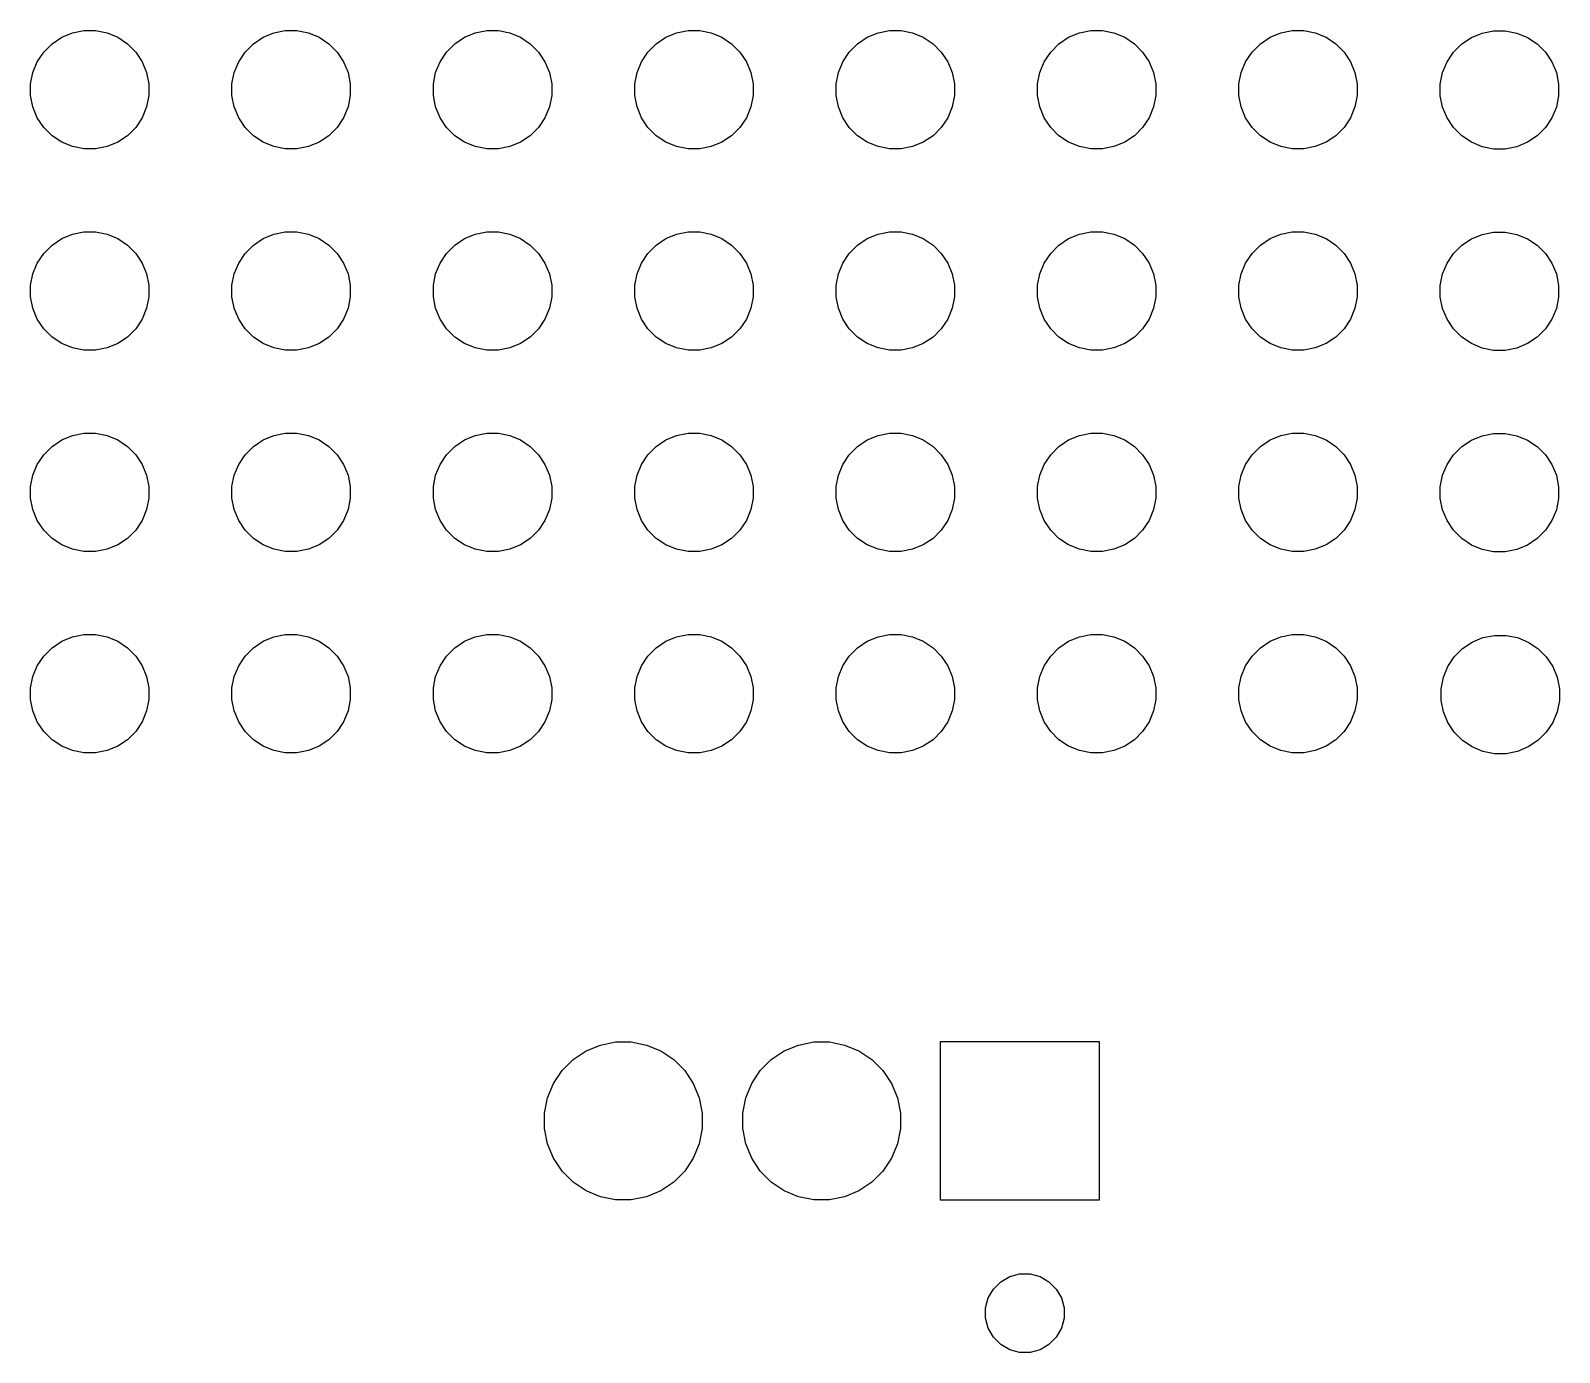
# Model space of a CAD drawing. Header units: millimetres. Extents: x 68 to 175, y -162 to -92.
# Drawn here: x 126.84 to 146.12, y -126.79 to -110.11 of the extents above; entities that cross this region are included whole.
import ezdxf

# ---------------------------------------------------------------- set-up
doc = ezdxf.new("R2010")
doc.units = ezdxf.units.MM
doc.layers.add('Edge.Cuts', color=254, linetype='CONTINUOUS', true_color=0xd0d2cd)

msp = doc.modelspace()

# ---------------------------------------------------------------- linework, layer by layer
at = {"layer": 'Edge.Cuts', "linetype": 'CONTINUOUS'}
for p, q in [((127.002242, -110.380114), (127.106205, -110.276151)), ((127.106205, -110.276151), (127.228452, -110.194468)), ((127.228452, -110.194468), (127.364286, -110.138204)), ((127.364286, -110.138204), (127.508487, -110.10952)), ((127.508487, -110.10952), (127.655513, -110.10952)), ((127.655513, -110.10952), (127.799714, -110.138204)), ((127.799714, -110.138204), (127.935548, -110.194468)), ((127.935548, -110.194468), (128.057795, -110.276151)), ((128.057795, -110.276151), (128.161758, -110.380114)), ((129.542242, -110.380114), (129.646205, -110.276151)), ((129.646205, -110.276151), (129.768452, -110.194468)), ((129.768452, -110.194468), (129.904286, -110.138204)), ((129.904286, -110.138204), (130.048487, -110.10952)), ((130.048487, -110.10952), (130.195513, -110.10952)), ((130.195513, -110.10952), (130.339714, -110.138204)), ((130.339714, -110.138204), (130.475548, -110.194468)), ((130.475548, -110.194468), (130.597795, -110.276151)), ((130.597795, -110.276151), (130.701758, -110.380114)), ((132.082242, -110.380114), (132.186205, -110.276151)), ((132.186205, -110.276151), (132.308452, -110.194468)), ((132.308452, -110.194468), (132.444286, -110.138204)), ((132.444286, -110.138204), (132.588487, -110.10952)), ((132.588487, -110.10952), (132.735513, -110.10952)), ((132.735513, -110.10952), (132.879714, -110.138204)), ((132.879714, -110.138204), (133.015548, -110.194468)), ((133.015548, -110.194468), (133.137795, -110.276151)), ((133.137795, -110.276151), (133.241758, -110.380114)), ((134.622242, -110.380114), (134.726205, -110.276151)), ((134.726205, -110.276151), (134.848452, -110.194468)), ((134.848452, -110.194468), (134.984286, -110.138204)), ((134.984286, -110.138204), (135.128487, -110.10952)), ((135.128487, -110.10952), (135.275513, -110.10952)), ((135.275513, -110.10952), (135.419714, -110.138204)), ((135.419714, -110.138204), (135.555548, -110.194468)), ((135.555548, -110.194468), (135.677795, -110.276151)), ((135.677795, -110.276151), (135.781758, -110.380114)), ((137.162242, -110.380114), (137.266205, -110.276151)), ((137.266205, -110.276151), (137.388452, -110.194468)), ((137.388452, -110.194468), (137.524286, -110.138204)), ((137.524286, -110.138204), (137.668487, -110.10952)), ((137.668487, -110.10952), (137.815513, -110.10952)), ((137.815513, -110.10952), (137.959714, -110.138204)), ((137.959714, -110.138204), (138.095548, -110.194468)), ((138.095548, -110.194468), (138.217795, -110.276151)), ((138.217795, -110.276151), (138.321758, -110.380114)), ((139.702242, -110.380114), (139.806205, -110.276151)), ((139.806205, -110.276151), (139.928452, -110.194468)), ((139.928452, -110.194468), (140.064286, -110.138204)), ((140.064286, -110.138204), (140.208487, -110.10952)), ((140.208487, -110.10952), (140.355513, -110.10952)), ((140.355513, -110.10952), (140.499714, -110.138204)), ((140.499714, -110.138204), (140.635548, -110.194468)), ((140.635548, -110.194468), (140.757795, -110.276151)), ((140.757795, -110.276151), (140.861758, -110.380114)), ((142.242242, -110.380114), (142.346205, -110.276151)), ((142.346205, -110.276151), (142.468452, -110.194468)), ((142.468452, -110.194468), (142.604286, -110.138204)), ((142.604286, -110.138204), (142.748487, -110.10952)), ((142.748487, -110.10952), (142.895513, -110.10952)), ((142.895513, -110.10952), (143.039714, -110.138204)), ((143.039714, -110.138204), (143.175548, -110.194468)), ((143.175548, -110.194468), (143.297795, -110.276151)), ((143.297795, -110.276151), (143.401758, -110.380114)), ((144.782242, -110.382205), (144.886205, -110.278242)), ((144.886205, -110.278242), (145.008452, -110.196559)), ((145.008452, -110.196559), (145.144286, -110.140295)), ((145.144286, -110.140295), (145.288487, -110.111611)), ((145.288487, -110.111611), (145.435513, -110.111611)), ((145.435513, -110.111611), (145.579714, -110.140295)), ((145.579714, -110.140295), (145.715548, -110.196559)), ((145.715548, -110.196559), (145.837795, -110.278242)), ((145.837795, -110.278242), (145.941758, -110.382205)), ((126.920559, -110.502361), (127.002242, -110.380114)), ((128.161758, -110.380114), (128.243441, -110.502361)), ((129.460559, -110.502361), (129.542242, -110.380114)), ((130.701758, -110.380114), (130.783441, -110.502361)), ((132.000559, -110.502361), (132.082242, -110.380114)), ((133.241758, -110.380114), (133.323441, -110.502361)), ((134.540559, -110.502361), (134.622242, -110.380114)), ((135.781758, -110.380114), (135.863441, -110.502361)), ((137.080559, -110.502361), (137.162242, -110.380114)), ((138.321758, -110.380114), (138.403441, -110.502361)), ((139.620559, -110.502361), (139.702242, -110.380114)), ((140.861758, -110.380114), (140.943441, -110.502361)), ((142.160559, -110.502361), (142.242242, -110.380114)), ((143.401758, -110.380114), (143.483441, -110.502361)), ((144.700559, -110.504452), (144.782242, -110.382205)), ((145.941758, -110.382205), (146.023441, -110.504452)), ((126.835611, -110.782396), (126.864295, -110.638195)), ((126.864295, -110.638195), (126.920559, -110.502361)), ((128.243441, -110.502361), (128.299705, -110.638195)), ((128.299705, -110.638195), (128.328389, -110.782396)), ((129.375611, -110.782396), (129.404295, -110.638195)), ((129.404295, -110.638195), (129.460559, -110.502361)), ((130.783441, -110.502361), (130.839705, -110.638195)), ((130.839705, -110.638195), (130.868389, -110.782396)), ((131.915611, -110.782396), (131.944295, -110.638195)), ((131.944295, -110.638195), (132.000559, -110.502361)), ((133.323441, -110.502361), (133.379705, -110.638195)), ((133.379705, -110.638195), (133.408389, -110.782396)), ((134.455611, -110.782396), (134.484295, -110.638195)), ((134.484295, -110.638195), (134.540559, -110.502361)), ((135.863441, -110.502361), (135.919705, -110.638195)), ((135.919705, -110.638195), (135.948389, -110.782396)), ((136.995611, -110.782396), (137.024295, -110.638195)), ((137.024295, -110.638195), (137.080559, -110.502361)), ((138.403441, -110.502361), (138.459705, -110.638195)), ((138.459705, -110.638195), (138.488389, -110.782396)), ((139.535611, -110.782396), (139.564295, -110.638195)), ((139.564295, -110.638195), (139.620559, -110.502361)), ((140.943441, -110.502361), (140.999705, -110.638195)), ((140.999705, -110.638195), (141.028389, -110.782396)), ((142.075611, -110.782396), (142.104295, -110.638195)), ((142.104295, -110.638195), (142.160559, -110.502361)), ((143.483441, -110.502361), (143.539705, -110.638195)), ((143.539705, -110.638195), (143.568389, -110.782396)), ((144.615611, -110.784487), (144.644295, -110.640286)), ((144.644295, -110.640286), (144.700559, -110.504452)), ((146.023441, -110.504452), (146.079705, -110.640286)), ((146.079705, -110.640286), (146.108389, -110.784487)), ((126.835611, -110.929422), (126.835611, -110.782396)), ((128.328389, -110.782396), (128.328389, -110.929422)), ((129.375611, -110.929422), (129.375611, -110.782396)), ((130.868389, -110.782396), (130.868389, -110.929422)), ((131.915611, -110.929422), (131.915611, -110.782396)), ((133.408389, -110.782396), (133.408389, -110.929422)), ((134.455611, -110.929422), (134.455611, -110.782396)), ((135.948389, -110.782396), (135.948389, -110.929422)), ((136.995611, -110.929422), (136.995611, -110.782396)), ((138.488389, -110.782396), (138.488389, -110.929422)), ((139.535611, -110.929422), (139.535611, -110.782396)), ((141.028389, -110.782396), (141.028389, -110.929422)), ((142.075611, -110.929422), (142.075611, -110.782396)), ((143.568389, -110.782396), (143.568389, -110.929422)), ((144.615611, -110.931513), (144.615611, -110.784487)), ((146.108389, -110.784487), (146.108389, -110.931513)), ((126.864295, -111.073623), (126.835611, -110.929422)), ((128.328389, -110.929422), (128.299705, -111.073623)), ((129.404295, -111.073623), (129.375611, -110.929422)), ((130.868389, -110.929422), (130.839705, -111.073623)), ((131.944295, -111.073623), (131.915611, -110.929422)), ((133.408389, -110.929422), (133.379705, -111.073623)), ((134.484295, -111.073623), (134.455611, -110.929422)), ((135.948389, -110.929422), (135.919705, -111.073623)), ((137.024295, -111.073623), (136.995611, -110.929422)), ((138.488389, -110.929422), (138.459705, -111.073623)), ((139.564295, -111.073623), (139.535611, -110.929422)), ((141.028389, -110.929422), (140.999705, -111.073623)), ((142.104295, -111.073623), (142.075611, -110.929422)), ((143.568389, -110.929422), (143.539705, -111.073623)), ((144.644295, -111.075714), (144.615611, -110.931513)), ((146.108389, -110.931513), (146.079705, -111.075714)), ((126.920559, -111.209457), (126.864295, -111.073623)), ((127.002242, -111.331704), (126.920559, -111.209457)), ((128.243441, -111.209457), (128.161758, -111.331704)), ((128.299705, -111.073623), (128.243441, -111.209457)), ((129.460559, -111.209457), (129.404295, -111.073623)), ((129.542242, -111.331704), (129.460559, -111.209457)), ((130.783441, -111.209457), (130.701758, -111.331704)), ((130.839705, -111.073623), (130.783441, -111.209457)), ((132.000559, -111.209457), (131.944295, -111.073623)), ((132.082242, -111.331704), (132.000559, -111.209457)), ((133.323441, -111.209457), (133.241758, -111.331704)), ((133.379705, -111.073623), (133.323441, -111.209457)), ((134.540559, -111.209457), (134.484295, -111.073623)), ((134.622242, -111.331704), (134.540559, -111.209457)), ((135.863441, -111.209457), (135.781758, -111.331704)), ((135.919705, -111.073623), (135.863441, -111.209457)), ((137.080559, -111.209457), (137.024295, -111.073623)), ((137.162242, -111.331704), (137.080559, -111.209457)), ((138.403441, -111.209457), (138.321758, -111.331704)), ((138.459705, -111.073623), (138.403441, -111.209457)), ((139.620559, -111.209457), (139.564295, -111.073623)), ((139.702242, -111.331704), (139.620559, -111.209457)), ((140.943441, -111.209457), (140.861758, -111.331704)), ((140.999705, -111.073623), (140.943441, -111.209457)), ((142.160559, -111.209457), (142.104295, -111.073623)), ((142.242242, -111.331704), (142.160559, -111.209457)), ((143.483441, -111.209457), (143.401758, -111.331704)), ((143.539705, -111.073623), (143.483441, -111.209457)), ((144.700559, -111.211548), (144.644295, -111.075714)), ((144.782242, -111.333795), (144.700559, -111.211548)), ((146.023441, -111.211548), (145.941758, -111.333795)), ((146.079705, -111.075714), (146.023441, -111.211548)), ((127.106205, -111.435667), (127.002242, -111.331704)), ((127.228452, -111.51735), (127.106205, -111.435667)), ((128.057795, -111.435667), (127.935548, -111.51735)), ((128.161758, -111.331704), (128.057795, -111.435667)), ((129.646205, -111.435667), (129.542242, -111.331704)), ((129.768452, -111.51735), (129.646205, -111.435667)), ((130.597795, -111.435667), (130.475548, -111.51735)), ((130.701758, -111.331704), (130.597795, -111.435667)), ((132.186205, -111.435667), (132.082242, -111.331704)), ((132.308452, -111.51735), (132.186205, -111.435667)), ((133.137795, -111.435667), (133.015548, -111.51735)), ((133.241758, -111.331704), (133.137795, -111.435667)), ((134.726205, -111.435667), (134.622242, -111.331704)), ((134.848452, -111.51735), (134.726205, -111.435667)), ((135.677795, -111.435667), (135.555548, -111.51735)), ((135.781758, -111.331704), (135.677795, -111.435667)), ((137.266205, -111.435667), (137.162242, -111.331704)), ((137.388452, -111.51735), (137.266205, -111.435667)), ((138.217795, -111.435667), (138.095548, -111.51735)), ((138.321758, -111.331704), (138.217795, -111.435667)), ((139.806205, -111.435667), (139.702242, -111.331704)), ((139.928452, -111.51735), (139.806205, -111.435667)), ((140.757795, -111.435667), (140.635548, -111.51735)), ((140.861758, -111.331704), (140.757795, -111.435667)), ((142.346205, -111.435667), (142.242242, -111.331704)), ((142.468452, -111.51735), (142.346205, -111.435667)), ((143.297795, -111.435667), (143.175548, -111.51735)), ((143.401758, -111.331704), (143.297795, -111.435667)), ((144.886205, -111.437758), (144.782242, -111.333795)), ((145.008452, -111.519441), (144.886205, -111.437758)), ((145.837795, -111.437758), (145.715548, -111.519441)), ((145.941758, -111.333795), (145.837795, -111.437758)), ((127.364286, -111.573614), (127.228452, -111.51735)), ((127.508487, -111.602298), (127.364286, -111.573614)), ((127.655513, -111.602298), (127.508487, -111.602298)), ((127.799714, -111.573614), (127.655513, -111.602298)), ((127.935548, -111.51735), (127.799714, -111.573614)), ((129.904286, -111.573614), (129.768452, -111.51735)), ((130.048487, -111.602298), (129.904286, -111.573614)), ((130.195513, -111.602298), (130.048487, -111.602298)), ((130.339714, -111.573614), (130.195513, -111.602298)), ((130.475548, -111.51735), (130.339714, -111.573614)), ((132.444286, -111.573614), (132.308452, -111.51735)), ((132.588487, -111.602298), (132.444286, -111.573614)), ((132.735513, -111.602298), (132.588487, -111.602298)), ((132.879714, -111.573614), (132.735513, -111.602298)), ((133.015548, -111.51735), (132.879714, -111.573614)), ((134.984286, -111.573614), (134.848452, -111.51735)), ((135.128487, -111.602298), (134.984286, -111.573614)), ((135.275513, -111.602298), (135.128487, -111.602298)), ((135.419714, -111.573614), (135.275513, -111.602298)), ((135.555548, -111.51735), (135.419714, -111.573614)), ((137.524286, -111.573614), (137.388452, -111.51735)), ((137.668487, -111.602298), (137.524286, -111.573614)), ((137.815513, -111.602298), (137.668487, -111.602298)), ((137.959714, -111.573614), (137.815513, -111.602298)), ((138.095548, -111.51735), (137.959714, -111.573614)), ((140.064286, -111.573614), (139.928452, -111.51735)), ((140.208487, -111.602298), (140.064286, -111.573614)), ((140.355513, -111.602298), (140.208487, -111.602298)), ((140.499714, -111.573614), (140.355513, -111.602298)), ((140.635548, -111.51735), (140.499714, -111.573614)), ((142.604286, -111.573614), (142.468452, -111.51735)), ((142.748487, -111.602298), (142.604286, -111.573614)), ((142.895513, -111.602298), (142.748487, -111.602298)), ((143.039714, -111.573614), (142.895513, -111.602298)), ((143.175548, -111.51735), (143.039714, -111.573614)), ((145.144286, -111.575705), (145.008452, -111.519441)), ((145.288487, -111.604389), (145.144286, -111.575705)), ((145.435513, -111.604389), (145.288487, -111.604389)), ((145.579714, -111.575705), (145.435513, -111.604389)), ((145.715548, -111.519441), (145.579714, -111.575705)), ((127.106205, -112.816151), (127.228452, -112.734468)), ((127.228452, -112.734468), (127.364286, -112.678204)), ((127.364286, -112.678204), (127.508487, -112.64952)), ((127.508487, -112.64952), (127.655513, -112.64952)), ((127.655513, -112.64952), (127.799714, -112.678204)), ((127.799714, -112.678204), (127.935548, -112.734468)), ((127.935548, -112.734468), (128.057795, -112.816151)), ((129.646205, -112.816151), (129.768452, -112.734468)), ((129.768452, -112.734468), (129.904286, -112.678204)), ((129.904286, -112.678204), (130.048487, -112.64952)), ((130.048487, -112.64952), (130.195513, -112.64952)), ((130.195513, -112.64952), (130.339714, -112.678204)), ((130.339714, -112.678204), (130.475548, -112.734468)), ((130.475548, -112.734468), (130.597795, -112.816151)), ((132.186205, -112.816151), (132.308452, -112.734468)), ((132.308452, -112.734468), (132.444286, -112.678204)), ((132.444286, -112.678204), (132.588487, -112.64952)), ((132.588487, -112.64952), (132.735513, -112.64952)), ((132.735513, -112.64952), (132.879714, -112.678204)), ((132.879714, -112.678204), (133.015548, -112.734468)), ((133.015548, -112.734468), (133.137795, -112.816151)), ((134.726205, -112.816151), (134.848452, -112.734468)), ((134.848452, -112.734468), (134.984286, -112.678204)), ((134.984286, -112.678204), (135.128487, -112.64952)), ((135.128487, -112.64952), (135.275513, -112.64952)), ((135.275513, -112.64952), (135.419714, -112.678204)), ((135.419714, -112.678204), (135.555548, -112.734468)), ((135.555548, -112.734468), (135.677795, -112.816151)), ((137.266205, -112.816151), (137.388452, -112.734468)), ((137.388452, -112.734468), (137.524286, -112.678204)), ((137.524286, -112.678204), (137.668487, -112.64952)), ((137.668487, -112.64952), (137.815513, -112.64952)), ((137.815513, -112.64952), (137.959714, -112.678204)), ((137.959714, -112.678204), (138.095548, -112.734468)), ((138.095548, -112.734468), (138.217795, -112.816151)), ((139.806205, -112.816151), (139.928452, -112.734468)), ((139.928452, -112.734468), (140.064286, -112.678204)), ((140.064286, -112.678204), (140.208487, -112.64952)), ((140.208487, -112.64952), (140.355513, -112.64952)), ((140.355513, -112.64952), (140.499714, -112.678204)), ((140.499714, -112.678204), (140.635548, -112.734468)), ((140.635548, -112.734468), (140.757795, -112.816151)), ((142.346205, -112.816151), (142.468452, -112.734468)), ((142.468452, -112.734468), (142.604286, -112.678204)), ((142.604286, -112.678204), (142.748487, -112.64952)), ((142.748487, -112.64952), (142.895513, -112.64952)), ((142.895513, -112.64952), (143.039714, -112.678204)), ((143.039714, -112.678204), (143.175548, -112.734468)), ((143.175548, -112.734468), (143.297795, -112.816151)), ((144.886205, -112.818242), (145.008452, -112.736559)), ((145.008452, -112.736559), (145.144286, -112.680295)), ((145.144286, -112.680295), (145.288487, -112.651611)), ((145.288487, -112.651611), (145.435513, -112.651611)), ((145.435513, -112.651611), (145.579714, -112.680295)), ((145.579714, -112.680295), (145.715548, -112.736559)), ((145.715548, -112.736559), (145.837795, -112.818242)), ((126.920559, -113.042361), (127.002242, -112.920114)), ((127.002242, -112.920114), (127.106205, -112.816151)), ((128.057795, -112.816151), (128.161758, -112.920114)), ((128.161758, -112.920114), (128.243441, -113.042361)), ((129.460559, -113.042361), (129.542242, -112.920114)), ((129.542242, -112.920114), (129.646205, -112.816151)), ((130.597795, -112.816151), (130.701758, -112.920114)), ((130.701758, -112.920114), (130.783441, -113.042361)), ((132.000559, -113.042361), (132.082242, -112.920114)), ((132.082242, -112.920114), (132.186205, -112.816151)), ((133.137795, -112.816151), (133.241758, -112.920114)), ((133.241758, -112.920114), (133.323441, -113.042361)), ((134.540559, -113.042361), (134.622242, -112.920114)), ((134.622242, -112.920114), (134.726205, -112.816151)), ((135.677795, -112.816151), (135.781758, -112.920114)), ((135.781758, -112.920114), (135.863441, -113.042361)), ((137.080559, -113.042361), (137.162242, -112.920114)), ((137.162242, -112.920114), (137.266205, -112.816151)), ((138.217795, -112.816151), (138.321758, -112.920114)), ((138.321758, -112.920114), (138.403441, -113.042361)), ((139.620559, -113.042361), (139.702242, -112.920114)), ((139.702242, -112.920114), (139.806205, -112.816151)), ((140.757795, -112.816151), (140.861758, -112.920114)), ((140.861758, -112.920114), (140.943441, -113.042361)), ((142.160559, -113.042361), (142.242242, -112.920114)), ((142.242242, -112.920114), (142.346205, -112.816151)), ((143.297795, -112.816151), (143.401758, -112.920114)), ((143.401758, -112.920114), (143.483441, -113.042361)), ((144.700559, -113.044452), (144.782242, -112.922205)), ((144.782242, -112.922205), (144.886205, -112.818242)), ((145.837795, -112.818242), (145.941758, -112.922205)), ((145.941758, -112.922205), (146.023441, -113.044452)), ((126.835611, -113.322396), (126.864295, -113.178195)), ((126.864295, -113.178195), (126.920559, -113.042361)), ((128.243441, -113.042361), (128.299705, -113.178195)), ((128.299705, -113.178195), (128.328389, -113.322396)), ((129.375611, -113.322396), (129.404295, -113.178195)), ((129.404295, -113.178195), (129.460559, -113.042361)), ((130.783441, -113.042361), (130.839705, -113.178195)), ((130.839705, -113.178195), (130.868389, -113.322396)), ((131.915611, -113.322396), (131.944295, -113.178195)), ((131.944295, -113.178195), (132.000559, -113.042361)), ((133.323441, -113.042361), (133.379705, -113.178195)), ((133.379705, -113.178195), (133.408389, -113.322396)), ((134.455611, -113.322396), (134.484295, -113.178195)), ((134.484295, -113.178195), (134.540559, -113.042361)), ((135.863441, -113.042361), (135.919705, -113.178195)), ((135.919705, -113.178195), (135.948389, -113.322396)), ((136.995611, -113.322396), (137.024295, -113.178195)), ((137.024295, -113.178195), (137.080559, -113.042361)), ((138.403441, -113.042361), (138.459705, -113.178195)), ((138.459705, -113.178195), (138.488389, -113.322396)), ((139.535611, -113.322396), (139.564295, -113.178195)), ((139.564295, -113.178195), (139.620559, -113.042361)), ((140.943441, -113.042361), (140.999705, -113.178195)), ((140.999705, -113.178195), (141.028389, -113.322396)), ((142.075611, -113.322396), (142.104295, -113.178195)), ((142.104295, -113.178195), (142.160559, -113.042361)), ((143.483441, -113.042361), (143.539705, -113.178195)), ((143.539705, -113.178195), (143.568389, -113.322396)), ((144.615611, -113.324487), (144.644295, -113.180286)), ((144.644295, -113.180286), (144.700559, -113.044452)), ((146.023441, -113.044452), (146.079705, -113.180286)), ((146.079705, -113.180286), (146.108389, -113.324487)), ((126.835611, -113.469422), (126.835611, -113.322396)), ((128.328389, -113.322396), (128.328389, -113.469422)), ((129.375611, -113.469422), (129.375611, -113.322396)), ((130.868389, -113.322396), (130.868389, -113.469422)), ((131.915611, -113.469422), (131.915611, -113.322396)), ((133.408389, -113.322396), (133.408389, -113.469422)), ((134.455611, -113.469422), (134.455611, -113.322396)), ((135.948389, -113.322396), (135.948389, -113.469422)), ((136.995611, -113.469422), (136.995611, -113.322396)), ((138.488389, -113.322396), (138.488389, -113.469422)), ((139.535611, -113.469422), (139.535611, -113.322396)), ((141.028389, -113.322396), (141.028389, -113.469422)), ((142.075611, -113.469422), (142.075611, -113.322396)), ((143.568389, -113.322396), (143.568389, -113.469422)), ((144.615611, -113.471513), (144.615611, -113.324487)), ((146.108389, -113.324487), (146.108389, -113.471513)), ((126.864295, -113.613623), (126.835611, -113.469422)), ((128.328389, -113.469422), (128.299705, -113.613623)), ((129.404295, -113.613623), (129.375611, -113.469422)), ((130.868389, -113.469422), (130.839705, -113.613623)), ((131.944295, -113.613623), (131.915611, -113.469422)), ((133.408389, -113.469422), (133.379705, -113.613623)), ((134.484295, -113.613623), (134.455611, -113.469422)), ((135.948389, -113.469422), (135.919705, -113.613623)), ((137.024295, -113.613623), (136.995611, -113.469422)), ((138.488389, -113.469422), (138.459705, -113.613623)), ((139.564295, -113.613623), (139.535611, -113.469422)), ((141.028389, -113.469422), (140.999705, -113.613623)), ((142.104295, -113.613623), (142.075611, -113.469422)), ((143.568389, -113.469422), (143.539705, -113.613623)), ((144.644295, -113.615714), (144.615611, -113.471513)), ((146.108389, -113.471513), (146.079705, -113.615714)), ((126.920559, -113.749457), (126.864295, -113.613623)), ((127.002242, -113.871704), (126.920559, -113.749457)), ((128.243441, -113.749457), (128.161758, -113.871704)), ((128.299705, -113.613623), (128.243441, -113.749457)), ((129.460559, -113.749457), (129.404295, -113.613623)), ((129.542242, -113.871704), (129.460559, -113.749457)), ((130.783441, -113.749457), (130.701758, -113.871704)), ((130.839705, -113.613623), (130.783441, -113.749457)), ((132.000559, -113.749457), (131.944295, -113.613623)), ((132.082242, -113.871704), (132.000559, -113.749457)), ((133.323441, -113.749457), (133.241758, -113.871704)), ((133.379705, -113.613623), (133.323441, -113.749457)), ((134.540559, -113.749457), (134.484295, -113.613623)), ((134.622242, -113.871704), (134.540559, -113.749457)), ((135.863441, -113.749457), (135.781758, -113.871704)), ((135.919705, -113.613623), (135.863441, -113.749457)), ((137.080559, -113.749457), (137.024295, -113.613623)), ((137.162242, -113.871704), (137.080559, -113.749457)), ((138.403441, -113.749457), (138.321758, -113.871704)), ((138.459705, -113.613623), (138.403441, -113.749457)), ((139.620559, -113.749457), (139.564295, -113.613623)), ((139.702242, -113.871704), (139.620559, -113.749457)), ((140.943441, -113.749457), (140.861758, -113.871704)), ((140.999705, -113.613623), (140.943441, -113.749457)), ((142.160559, -113.749457), (142.104295, -113.613623)), ((142.242242, -113.871704), (142.160559, -113.749457)), ((143.483441, -113.749457), (143.401758, -113.871704)), ((143.539705, -113.613623), (143.483441, -113.749457)), ((144.700559, -113.751548), (144.644295, -113.615714)), ((144.782242, -113.873795), (144.700559, -113.751548)), ((146.023441, -113.751548), (145.941758, -113.873795)), ((146.079705, -113.615714), (146.023441, -113.751548)), ((127.106205, -113.975667), (127.002242, -113.871704)), ((128.161758, -113.871704), (128.057795, -113.975667)), ((129.646205, -113.975667), (129.542242, -113.871704)), ((130.701758, -113.871704), (130.597795, -113.975667)), ((132.186205, -113.975667), (132.082242, -113.871704)), ((133.241758, -113.871704), (133.137795, -113.975667)), ((134.726205, -113.975667), (134.622242, -113.871704)), ((135.781758, -113.871704), (135.677795, -113.975667)), ((137.266205, -113.975667), (137.162242, -113.871704)), ((138.321758, -113.871704), (138.217795, -113.975667)), ((139.806205, -113.975667), (139.702242, -113.871704)), ((140.861758, -113.871704), (140.757795, -113.975667)), ((142.346205, -113.975667), (142.242242, -113.871704)), ((143.401758, -113.871704), (143.297795, -113.975667)), ((144.886205, -113.977758), (144.782242, -113.873795)), ((145.941758, -113.873795), (145.837795, -113.977758)), ((127.228452, -114.05735), (127.106205, -113.975667)), ((127.364286, -114.113614), (127.228452, -114.05735)), ((127.508487, -114.142298), (127.364286, -114.113614)), ((127.655513, -114.142298), (127.508487, -114.142298)), ((127.799714, -114.113614), (127.655513, -114.142298)), ((127.935548, -114.05735), (127.799714, -114.113614)), ((128.057795, -113.975667), (127.935548, -114.05735)), ((129.768452, -114.05735), (129.646205, -113.975667)), ((129.904286, -114.113614), (129.768452, -114.05735)), ((130.048487, -114.142298), (129.904286, -114.113614)), ((130.195513, -114.142298), (130.048487, -114.142298)), ((130.339714, -114.113614), (130.195513, -114.142298)), ((130.475548, -114.05735), (130.339714, -114.113614)), ((130.597795, -113.975667), (130.475548, -114.05735)), ((132.308452, -114.05735), (132.186205, -113.975667)), ((132.444286, -114.113614), (132.308452, -114.05735)), ((132.588487, -114.142298), (132.444286, -114.113614)), ((132.735513, -114.142298), (132.588487, -114.142298)), ((132.879714, -114.113614), (132.735513, -114.142298)), ((133.015548, -114.05735), (132.879714, -114.113614)), ((133.137795, -113.975667), (133.015548, -114.05735)), ((134.848452, -114.05735), (134.726205, -113.975667)), ((134.984286, -114.113614), (134.848452, -114.05735)), ((135.128487, -114.142298), (134.984286, -114.113614)), ((135.275513, -114.142298), (135.128487, -114.142298)), ((135.419714, -114.113614), (135.275513, -114.142298)), ((135.555548, -114.05735), (135.419714, -114.113614)), ((135.677795, -113.975667), (135.555548, -114.05735)), ((137.388452, -114.05735), (137.266205, -113.975667)), ((137.524286, -114.113614), (137.388452, -114.05735)), ((137.668487, -114.142298), (137.524286, -114.113614)), ((137.815513, -114.142298), (137.668487, -114.142298)), ((137.959714, -114.113614), (137.815513, -114.142298)), ((138.095548, -114.05735), (137.959714, -114.113614)), ((138.217795, -113.975667), (138.095548, -114.05735)), ((139.928452, -114.05735), (139.806205, -113.975667)), ((140.064286, -114.113614), (139.928452, -114.05735)), ((140.208487, -114.142298), (140.064286, -114.113614)), ((140.355513, -114.142298), (140.208487, -114.142298)), ((140.499714, -114.113614), (140.355513, -114.142298)), ((140.635548, -114.05735), (140.499714, -114.113614)), ((140.757795, -113.975667), (140.635548, -114.05735)), ((142.468452, -114.05735), (142.346205, -113.975667)), ((142.604286, -114.113614), (142.468452, -114.05735)), ((142.748487, -114.142298), (142.604286, -114.113614)), ((142.895513, -114.142298), (142.748487, -114.142298)), ((143.039714, -114.113614), (142.895513, -114.142298)), ((143.175548, -114.05735), (143.039714, -114.113614)), ((143.297795, -113.975667), (143.175548, -114.05735)), ((145.008452, -114.059441), (144.886205, -113.977758)), ((145.144286, -114.115705), (145.008452, -114.059441)), ((145.288487, -114.144389), (145.144286, -114.115705)), ((145.435513, -114.144389), (145.288487, -114.144389)), ((145.579714, -114.115705), (145.435513, -114.144389)), ((145.715548, -114.059441), (145.579714, -114.115705)), ((145.837795, -113.977758), (145.715548, -114.059441)), ((127.106205, -115.356151), (127.228452, -115.274468)), ((127.228452, -115.274468), (127.364286, -115.218204)), ((127.364286, -115.218204), (127.508487, -115.18952)), ((127.508487, -115.18952), (127.655513, -115.18952)), ((127.655513, -115.18952), (127.799714, -115.218204)), ((127.799714, -115.218204), (127.935548, -115.274468)), ((127.935548, -115.274468), (128.057795, -115.356151)), ((129.646205, -115.356151), (129.768452, -115.274468)), ((129.768452, -115.274468), (129.904286, -115.218204)), ((129.904286, -115.218204), (130.048487, -115.18952)), ((130.048487, -115.18952), (130.195513, -115.18952)), ((130.195513, -115.18952), (130.339714, -115.218204)), ((130.339714, -115.218204), (130.475548, -115.274468)), ((130.475548, -115.274468), (130.597795, -115.356151)), ((132.186205, -115.356151), (132.308452, -115.274468)), ((132.308452, -115.274468), (132.444286, -115.218204)), ((132.444286, -115.218204), (132.588487, -115.18952)), ((132.588487, -115.18952), (132.735513, -115.18952)), ((132.735513, -115.18952), (132.879714, -115.218204)), ((132.879714, -115.218204), (133.015548, -115.274468)), ((133.015548, -115.274468), (133.137795, -115.356151)), ((134.726205, -115.356151), (134.848452, -115.274468)), ((134.848452, -115.274468), (134.984286, -115.218204)), ((134.984286, -115.218204), (135.128487, -115.18952)), ((135.128487, -115.18952), (135.275513, -115.18952)), ((135.275513, -115.18952), (135.419714, -115.218204)), ((135.419714, -115.218204), (135.555548, -115.274468)), ((135.555548, -115.274468), (135.677795, -115.356151)), ((137.266205, -115.356151), (137.388452, -115.274468)), ((137.388452, -115.274468), (137.524286, -115.218204)), ((137.524286, -115.218204), (137.668487, -115.18952)), ((137.668487, -115.18952), (137.815513, -115.18952)), ((137.815513, -115.18952), (137.959714, -115.218204)), ((137.959714, -115.218204), (138.095548, -115.274468)), ((138.095548, -115.274468), (138.217795, -115.356151)), ((139.806205, -115.356151), (139.928452, -115.274468)), ((139.928452, -115.274468), (140.064286, -115.218204)), ((140.064286, -115.218204), (140.208487, -115.18952)), ((140.208487, -115.18952), (140.355513, -115.18952)), ((140.355513, -115.18952), (140.499714, -115.218204)), ((140.499714, -115.218204), (140.635548, -115.274468)), ((140.635548, -115.274468), (140.757795, -115.356151)), ((142.346205, -115.356151), (142.468452, -115.274468)), ((142.468452, -115.274468), (142.604286, -115.218204)), ((142.604286, -115.218204), (142.748487, -115.18952)), ((142.748487, -115.18952), (142.895513, -115.18952)), ((142.895513, -115.18952), (143.039714, -115.218204)), ((143.039714, -115.218204), (143.175548, -115.274468)), ((143.175548, -115.274468), (143.297795, -115.356151)), ((144.886205, -115.358242), (145.008452, -115.276559)), ((145.008452, -115.276559), (145.144286, -115.220295)), ((145.144286, -115.220295), (145.288487, -115.191611)), ((145.288487, -115.191611), (145.435513, -115.191611)), ((145.435513, -115.191611), (145.579714, -115.220295)), ((145.579714, -115.220295), (145.715548, -115.276559)), ((145.715548, -115.276559), (145.837795, -115.358242)), ((126.920559, -115.582361), (127.002242, -115.460114)), ((127.002242, -115.460114), (127.106205, -115.356151)), ((128.057795, -115.356151), (128.161758, -115.460114)), ((128.161758, -115.460114), (128.243441, -115.582361)), ((129.460559, -115.582361), (129.542242, -115.460114)), ((129.542242, -115.460114), (129.646205, -115.356151)), ((130.597795, -115.356151), (130.701758, -115.460114)), ((130.701758, -115.460114), (130.783441, -115.582361)), ((132.000559, -115.582361), (132.082242, -115.460114)), ((132.082242, -115.460114), (132.186205, -115.356151)), ((133.137795, -115.356151), (133.241758, -115.460114)), ((133.241758, -115.460114), (133.323441, -115.582361)), ((134.540559, -115.582361), (134.622242, -115.460114)), ((134.622242, -115.460114), (134.726205, -115.356151)), ((135.677795, -115.356151), (135.781758, -115.460114)), ((135.781758, -115.460114), (135.863441, -115.582361)), ((137.080559, -115.582361), (137.162242, -115.460114)), ((137.162242, -115.460114), (137.266205, -115.356151)), ((138.217795, -115.356151), (138.321758, -115.460114)), ((138.321758, -115.460114), (138.403441, -115.582361)), ((139.620559, -115.582361), (139.702242, -115.460114)), ((139.702242, -115.460114), (139.806205, -115.356151)), ((140.757795, -115.356151), (140.861758, -115.460114)), ((140.861758, -115.460114), (140.943441, -115.582361)), ((142.160559, -115.582361), (142.242242, -115.460114)), ((142.242242, -115.460114), (142.346205, -115.356151)), ((143.297795, -115.356151), (143.401758, -115.460114)), ((143.401758, -115.460114), (143.483441, -115.582361)), ((144.700559, -115.584452), (144.782242, -115.462205)), ((144.782242, -115.462205), (144.886205, -115.358242)), ((145.837795, -115.358242), (145.941758, -115.462205)), ((145.941758, -115.462205), (146.023441, -115.584452)), ((126.864295, -115.718195), (126.920559, -115.582361)), ((128.243441, -115.582361), (128.299705, -115.718195)), ((129.404295, -115.718195), (129.460559, -115.582361)), ((130.783441, -115.582361), (130.839705, -115.718195)), ((131.944295, -115.718195), (132.000559, -115.582361)), ((133.323441, -115.582361), (133.379705, -115.718195)), ((134.484295, -115.718195), (134.540559, -115.582361)), ((135.863441, -115.582361), (135.919705, -115.718195)), ((137.024295, -115.718195), (137.080559, -115.582361)), ((138.403441, -115.582361), (138.459705, -115.718195)), ((139.564295, -115.718195), (139.620559, -115.582361)), ((140.943441, -115.582361), (140.999705, -115.718195)), ((142.104295, -115.718195), (142.160559, -115.582361)), ((143.483441, -115.582361), (143.539705, -115.718195)), ((144.644295, -115.720286), (144.700559, -115.584452)), ((146.023441, -115.584452), (146.079705, -115.720286)), ((126.835611, -115.862396), (126.864295, -115.718195)), ((126.835611, -116.009422), (126.835611, -115.862396)), ((128.299705, -115.718195), (128.328389, -115.862396)), ((128.328389, -115.862396), (128.328389, -116.009422)), ((129.375611, -115.862396), (129.404295, -115.718195)), ((129.375611, -116.009422), (129.375611, -115.862396)), ((130.839705, -115.718195), (130.868389, -115.862396)), ((130.868389, -115.862396), (130.868389, -116.009422)), ((131.915611, -115.862396), (131.944295, -115.718195)), ((131.915611, -116.009422), (131.915611, -115.862396)), ((133.379705, -115.718195), (133.408389, -115.862396)), ((133.408389, -115.862396), (133.408389, -116.009422)), ((134.455611, -115.862396), (134.484295, -115.718195)), ((134.455611, -116.009422), (134.455611, -115.862396)), ((135.919705, -115.718195), (135.948389, -115.862396)), ((135.948389, -115.862396), (135.948389, -116.009422)), ((136.995611, -115.862396), (137.024295, -115.718195)), ((136.995611, -116.009422), (136.995611, -115.862396)), ((138.459705, -115.718195), (138.488389, -115.862396)), ((138.488389, -115.862396), (138.488389, -116.009422)), ((139.535611, -115.862396), (139.564295, -115.718195)), ((139.535611, -116.009422), (139.535611, -115.862396)), ((140.999705, -115.718195), (141.028389, -115.862396)), ((141.028389, -115.862396), (141.028389, -116.009422)), ((142.075611, -115.862396), (142.104295, -115.718195)), ((142.075611, -116.009422), (142.075611, -115.862396)), ((143.539705, -115.718195), (143.568389, -115.862396)), ((143.568389, -115.862396), (143.568389, -116.009422)), ((144.615611, -115.864487), (144.644295, -115.720286)), ((144.615611, -116.011513), (144.615611, -115.864487)), ((146.079705, -115.720286), (146.108389, -115.864487)), ((146.108389, -115.864487), (146.108389, -116.011513)), ((126.864295, -116.153623), (126.835611, -116.009422)), ((128.328389, -116.009422), (128.299705, -116.153623)), ((129.404295, -116.153623), (129.375611, -116.009422)), ((130.868389, -116.009422), (130.839705, -116.153623)), ((131.944295, -116.153623), (131.915611, -116.009422)), ((133.408389, -116.009422), (133.379705, -116.153623)), ((134.484295, -116.153623), (134.455611, -116.009422)), ((135.948389, -116.009422), (135.919705, -116.153623)), ((137.024295, -116.153623), (136.995611, -116.009422)), ((138.488389, -116.009422), (138.459705, -116.153623)), ((139.564295, -116.153623), (139.535611, -116.009422)), ((141.028389, -116.009422), (140.999705, -116.153623)), ((142.104295, -116.153623), (142.075611, -116.009422)), ((143.568389, -116.009422), (143.539705, -116.153623)), ((144.644295, -116.155714), (144.615611, -116.011513)), ((146.108389, -116.011513), (146.079705, -116.155714)), ((126.920559, -116.289457), (126.864295, -116.153623)), ((128.299705, -116.153623), (128.243441, -116.289457)), ((129.460559, -116.289457), (129.404295, -116.153623)), ((130.839705, -116.153623), (130.783441, -116.289457)), ((132.000559, -116.289457), (131.944295, -116.153623)), ((133.379705, -116.153623), (133.323441, -116.289457)), ((134.540559, -116.289457), (134.484295, -116.153623)), ((135.919705, -116.153623), (135.863441, -116.289457)), ((137.080559, -116.289457), (137.024295, -116.153623)), ((138.459705, -116.153623), (138.403441, -116.289457)), ((139.620559, -116.289457), (139.564295, -116.153623)), ((140.999705, -116.153623), (140.943441, -116.289457)), ((142.160559, -116.289457), (142.104295, -116.153623)), ((143.539705, -116.153623), (143.483441, -116.289457)), ((144.700559, -116.291548), (144.644295, -116.155714)), ((146.079705, -116.155714), (146.023441, -116.291548)), ((127.002242, -116.411704), (126.920559, -116.289457)), ((127.106205, -116.515667), (127.002242, -116.411704)), ((128.161758, -116.411704), (128.057795, -116.515667)), ((128.243441, -116.289457), (128.161758, -116.411704)), ((129.542242, -116.411704), (129.460559, -116.289457)), ((129.646205, -116.515667), (129.542242, -116.411704)), ((130.701758, -116.411704), (130.597795, -116.515667)), ((130.783441, -116.289457), (130.701758, -116.411704)), ((132.082242, -116.411704), (132.000559, -116.289457)), ((132.186205, -116.515667), (132.082242, -116.411704)), ((133.241758, -116.411704), (133.137795, -116.515667)), ((133.323441, -116.289457), (133.241758, -116.411704)), ((134.622242, -116.411704), (134.540559, -116.289457)), ((134.726205, -116.515667), (134.622242, -116.411704)), ((135.781758, -116.411704), (135.677795, -116.515667)), ((135.863441, -116.289457), (135.781758, -116.411704)), ((137.162242, -116.411704), (137.080559, -116.289457)), ((137.266205, -116.515667), (137.162242, -116.411704)), ((138.321758, -116.411704), (138.217795, -116.515667)), ((138.403441, -116.289457), (138.321758, -116.411704)), ((139.702242, -116.411704), (139.620559, -116.289457)), ((139.806205, -116.515667), (139.702242, -116.411704)), ((140.861758, -116.411704), (140.757795, -116.515667)), ((140.943441, -116.289457), (140.861758, -116.411704)), ((142.242242, -116.411704), (142.160559, -116.289457)), ((142.346205, -116.515667), (142.242242, -116.411704)), ((143.401758, -116.411704), (143.297795, -116.515667)), ((143.483441, -116.289457), (143.401758, -116.411704)), ((144.782242, -116.413795), (144.700559, -116.291548)), ((144.886205, -116.517758), (144.782242, -116.413795)), ((145.941758, -116.413795), (145.837795, -116.517758)), ((146.023441, -116.291548), (145.941758, -116.413795)), ((127.228452, -116.59735), (127.106205, -116.515667)), ((127.364286, -116.653614), (127.228452, -116.59735)), ((127.508487, -116.682298), (127.364286, -116.653614)), ((127.799714, -116.653614), (127.655513, -116.682298)), ((127.935548, -116.59735), (127.799714, -116.653614)), ((128.057795, -116.515667), (127.935548, -116.59735)), ((129.768452, -116.59735), (129.646205, -116.515667)), ((129.904286, -116.653614), (129.768452, -116.59735)), ((130.048487, -116.682298), (129.904286, -116.653614)), ((130.339714, -116.653614), (130.195513, -116.682298)), ((130.475548, -116.59735), (130.339714, -116.653614)), ((130.597795, -116.515667), (130.475548, -116.59735)), ((132.308452, -116.59735), (132.186205, -116.515667)), ((132.444286, -116.653614), (132.308452, -116.59735)), ((132.588487, -116.682298), (132.444286, -116.653614)), ((132.879714, -116.653614), (132.735513, -116.682298)), ((133.015548, -116.59735), (132.879714, -116.653614)), ((133.137795, -116.515667), (133.015548, -116.59735)), ((134.848452, -116.59735), (134.726205, -116.515667)), ((134.984286, -116.653614), (134.848452, -116.59735)), ((135.128487, -116.682298), (134.984286, -116.653614)), ((135.419714, -116.653614), (135.275513, -116.682298)), ((135.555548, -116.59735), (135.419714, -116.653614)), ((135.677795, -116.515667), (135.555548, -116.59735)), ((137.388452, -116.59735), (137.266205, -116.515667)), ((137.524286, -116.653614), (137.388452, -116.59735)), ((137.668487, -116.682298), (137.524286, -116.653614)), ((137.959714, -116.653614), (137.815513, -116.682298)), ((138.095548, -116.59735), (137.959714, -116.653614)), ((138.217795, -116.515667), (138.095548, -116.59735)), ((139.928452, -116.59735), (139.806205, -116.515667)), ((140.064286, -116.653614), (139.928452, -116.59735)), ((140.208487, -116.682298), (140.064286, -116.653614)), ((140.499714, -116.653614), (140.355513, -116.682298)), ((140.635548, -116.59735), (140.499714, -116.653614)), ((140.757795, -116.515667), (140.635548, -116.59735)), ((142.468452, -116.59735), (142.346205, -116.515667)), ((142.604286, -116.653614), (142.468452, -116.59735)), ((142.748487, -116.682298), (142.604286, -116.653614)), ((143.039714, -116.653614), (142.895513, -116.682298)), ((143.175548, -116.59735), (143.039714, -116.653614)), ((143.297795, -116.515667), (143.175548, -116.59735)), ((145.008452, -116.599441), (144.886205, -116.517758)), ((145.144286, -116.655705), (145.008452, -116.599441)), ((145.288487, -116.684389), (145.144286, -116.655705)), ((145.579714, -116.655705), (145.435513, -116.684389)), ((145.715548, -116.599441), (145.579714, -116.655705)), ((145.837795, -116.517758), (145.715548, -116.599441)), ((127.655513, -116.682298), (127.508487, -116.682298)), ((130.195513, -116.682298), (130.048487, -116.682298)), ((132.735513, -116.682298), (132.588487, -116.682298)), ((135.275513, -116.682298), (135.128487, -116.682298)), ((137.815513, -116.682298), (137.668487, -116.682298)), ((140.355513, -116.682298), (140.208487, -116.682298)), ((142.895513, -116.682298), (142.748487, -116.682298)), ((145.435513, -116.684389), (145.288487, -116.684389)), ((127.106205, -117.896151), (127.228452, -117.814468)), ((127.228452, -117.814468), (127.364286, -117.758204)), ((127.364286, -117.758204), (127.508487, -117.72952)), ((127.508487, -117.72952), (127.655513, -117.72952)), ((127.655513, -117.72952), (127.799714, -117.758204)), ((127.799714, -117.758204), (127.935548, -117.814468)), ((127.935548, -117.814468), (128.057795, -117.896151)), ((129.646205, -117.896151), (129.768452, -117.814468)), ((129.768452, -117.814468), (129.904286, -117.758204)), ((129.904286, -117.758204), (130.048487, -117.72952)), ((130.048487, -117.72952), (130.195513, -117.72952)), ((130.195513, -117.72952), (130.339714, -117.758204)), ((130.339714, -117.758204), (130.475548, -117.814468)), ((130.475548, -117.814468), (130.597795, -117.896151)), ((132.186205, -117.896151), (132.308452, -117.814468)), ((132.308452, -117.814468), (132.444286, -117.758204)), ((132.444286, -117.758204), (132.588487, -117.72952)), ((132.588487, -117.72952), (132.735513, -117.72952)), ((132.735513, -117.72952), (132.879714, -117.758204)), ((132.879714, -117.758204), (133.015548, -117.814468)), ((133.015548, -117.814468), (133.137795, -117.896151)), ((134.726205, -117.896151), (134.848452, -117.814468)), ((134.848452, -117.814468), (134.984286, -117.758204)), ((134.984286, -117.758204), (135.128487, -117.72952)), ((135.128487, -117.72952), (135.275513, -117.72952)), ((135.275513, -117.72952), (135.419714, -117.758204)), ((135.419714, -117.758204), (135.555548, -117.814468)), ((135.555548, -117.814468), (135.677795, -117.896151)), ((137.266205, -117.896151), (137.388452, -117.814468)), ((137.388452, -117.814468), (137.524286, -117.758204)), ((137.524286, -117.758204), (137.668487, -117.72952)), ((137.668487, -117.72952), (137.815513, -117.72952)), ((137.815513, -117.72952), (137.959714, -117.758204)), ((137.959714, -117.758204), (138.095548, -117.814468)), ((138.095548, -117.814468), (138.217795, -117.896151)), ((139.806205, -117.896151), (139.928452, -117.814468)), ((139.928452, -117.814468), (140.064286, -117.758204)), ((140.064286, -117.758204), (140.208487, -117.72952)), ((140.208487, -117.72952), (140.355513, -117.72952)), ((140.355513, -117.72952), (140.499714, -117.758204)), ((140.499714, -117.758204), (140.635548, -117.814468)), ((140.635548, -117.814468), (140.757795, -117.896151)), ((142.346205, -117.896151), (142.468452, -117.814468)), ((142.468452, -117.814468), (142.604286, -117.758204)), ((142.604286, -117.758204), (142.748487, -117.72952)), ((142.748487, -117.72952), (142.895513, -117.72952)), ((142.895513, -117.72952), (143.039714, -117.758204)), ((143.039714, -117.758204), (143.175548, -117.814468)), ((143.175548, -117.814468), (143.297795, -117.896151)), ((145.018452, -117.824468), (145.154286, -117.768204)), ((145.154286, -117.768204), (145.298487, -117.73952)), ((145.298487, -117.73952), (145.445513, -117.73952)), ((145.445513, -117.73952), (145.589714, -117.768204)), ((145.589714, -117.768204), (145.725548, -117.824468)), ((126.920559, -118.122361), (127.002242, -118.000114)), ((127.002242, -118.000114), (127.106205, -117.896151)), ((128.057795, -117.896151), (128.161758, -118.000114)), ((128.161758, -118.000114), (128.243441, -118.122361)), ((129.460559, -118.122361), (129.542242, -118.000114)), ((129.542242, -118.000114), (129.646205, -117.896151)), ((130.597795, -117.896151), (130.701758, -118.000114)), ((130.701758, -118.000114), (130.783441, -118.122361)), ((132.000559, -118.122361), (132.082242, -118.000114)), ((132.082242, -118.000114), (132.186205, -117.896151)), ((133.137795, -117.896151), (133.241758, -118.000114)), ((133.241758, -118.000114), (133.323441, -118.122361)), ((134.540559, -118.122361), (134.622242, -118.000114)), ((134.622242, -118.000114), (134.726205, -117.896151)), ((135.677795, -117.896151), (135.781758, -118.000114)), ((135.781758, -118.000114), (135.863441, -118.122361)), ((137.080559, -118.122361), (137.162242, -118.000114)), ((137.162242, -118.000114), (137.266205, -117.896151)), ((138.217795, -117.896151), (138.321758, -118.000114)), ((138.321758, -118.000114), (138.403441, -118.122361)), ((139.620559, -118.122361), (139.702242, -118.000114)), ((139.702242, -118.000114), (139.806205, -117.896151)), ((140.757795, -117.896151), (140.861758, -118.000114)), ((140.861758, -118.000114), (140.943441, -118.122361)), ((142.160559, -118.122361), (142.242242, -118.000114)), ((142.242242, -118.000114), (142.346205, -117.896151)), ((143.297795, -117.896151), (143.401758, -118.000114)), ((143.401758, -118.000114), (143.483441, -118.122361)), ((144.710559, -118.132361), (144.792242, -118.010114)), ((144.792242, -118.010114), (144.896205, -117.906151)), ((144.896205, -117.906151), (145.018452, -117.824468)), ((145.725548, -117.824468), (145.847795, -117.906151)), ((145.847795, -117.906151), (145.951758, -118.010114)), ((145.951758, -118.010114), (146.033441, -118.132361)), ((126.864295, -118.258195), (126.920559, -118.122361)), ((128.243441, -118.122361), (128.299705, -118.258195)), ((129.404295, -118.258195), (129.460559, -118.122361)), ((130.783441, -118.122361), (130.839705, -118.258195)), ((131.944295, -118.258195), (132.000559, -118.122361)), ((133.323441, -118.122361), (133.379705, -118.258195)), ((134.484295, -118.258195), (134.540559, -118.122361)), ((135.863441, -118.122361), (135.919705, -118.258195)), ((137.024295, -118.258195), (137.080559, -118.122361)), ((138.403441, -118.122361), (138.459705, -118.258195)), ((139.564295, -118.258195), (139.620559, -118.122361)), ((140.943441, -118.122361), (140.999705, -118.258195)), ((142.104295, -118.258195), (142.160559, -118.122361)), ((143.483441, -118.122361), (143.539705, -118.258195)), ((144.654295, -118.268195), (144.710559, -118.132361)), ((146.033441, -118.132361), (146.089705, -118.268195)), ((126.835611, -118.402396), (126.864295, -118.258195)), ((128.299705, -118.258195), (128.328389, -118.402396)), ((129.375611, -118.402396), (129.404295, -118.258195)), ((130.839705, -118.258195), (130.868389, -118.402396)), ((131.915611, -118.402396), (131.944295, -118.258195)), ((133.379705, -118.258195), (133.408389, -118.402396)), ((134.455611, -118.402396), (134.484295, -118.258195)), ((135.919705, -118.258195), (135.948389, -118.402396)), ((136.995611, -118.402396), (137.024295, -118.258195)), ((138.459705, -118.258195), (138.488389, -118.402396)), ((139.535611, -118.402396), (139.564295, -118.258195)), ((140.999705, -118.258195), (141.028389, -118.402396)), ((142.075611, -118.402396), (142.104295, -118.258195)), ((143.539705, -118.258195), (143.568389, -118.402396)), ((144.625611, -118.412396), (144.654295, -118.268195)), ((146.089705, -118.268195), (146.118389, -118.412396)), ((126.835611, -118.549422), (126.835611, -118.402396)), ((126.864295, -118.693623), (126.835611, -118.549422)), ((128.328389, -118.549422), (128.299705, -118.693623)), ((128.328389, -118.402396), (128.328389, -118.549422)), ((129.375611, -118.549422), (129.375611, -118.402396)), ((129.404295, -118.693623), (129.375611, -118.549422)), ((130.868389, -118.549422), (130.839705, -118.693623)), ((130.868389, -118.402396), (130.868389, -118.549422)), ((131.915611, -118.549422), (131.915611, -118.402396)), ((131.944295, -118.693623), (131.915611, -118.549422)), ((133.408389, -118.549422), (133.379705, -118.693623)), ((133.408389, -118.402396), (133.408389, -118.549422)), ((134.455611, -118.549422), (134.455611, -118.402396)), ((134.484295, -118.693623), (134.455611, -118.549422)), ((135.948389, -118.549422), (135.919705, -118.693623)), ((135.948389, -118.402396), (135.948389, -118.549422)), ((136.995611, -118.549422), (136.995611, -118.402396)), ((137.024295, -118.693623), (136.995611, -118.549422)), ((138.488389, -118.549422), (138.459705, -118.693623)), ((138.488389, -118.402396), (138.488389, -118.549422)), ((139.535611, -118.549422), (139.535611, -118.402396)), ((139.564295, -118.693623), (139.535611, -118.549422)), ((141.028389, -118.549422), (140.999705, -118.693623)), ((141.028389, -118.402396), (141.028389, -118.549422)), ((142.075611, -118.549422), (142.075611, -118.402396)), ((142.104295, -118.693623), (142.075611, -118.549422)), ((143.568389, -118.549422), (143.539705, -118.693623)), ((143.568389, -118.402396), (143.568389, -118.549422)), ((144.625611, -118.559422), (144.625611, -118.412396)), ((144.654295, -118.703623), (144.625611, -118.559422)), ((146.118389, -118.559422), (146.089705, -118.703623)), ((146.118389, -118.412396), (146.118389, -118.559422)), ((126.920559, -118.829457), (126.864295, -118.693623)), ((128.299705, -118.693623), (128.243441, -118.829457)), ((129.460559, -118.829457), (129.404295, -118.693623)), ((130.839705, -118.693623), (130.783441, -118.829457)), ((132.000559, -118.829457), (131.944295, -118.693623)), ((133.379705, -118.693623), (133.323441, -118.829457)), ((134.540559, -118.829457), (134.484295, -118.693623)), ((135.919705, -118.693623), (135.863441, -118.829457)), ((137.080559, -118.829457), (137.024295, -118.693623)), ((138.459705, -118.693623), (138.403441, -118.829457)), ((139.620559, -118.829457), (139.564295, -118.693623)), ((140.999705, -118.693623), (140.943441, -118.829457)), ((142.160559, -118.829457), (142.104295, -118.693623)), ((143.539705, -118.693623), (143.483441, -118.829457)), ((144.710559, -118.839457), (144.654295, -118.703623)), ((146.089705, -118.703623), (146.033441, -118.839457)), ((127.002242, -118.951704), (126.920559, -118.829457)), ((127.106205, -119.055667), (127.002242, -118.951704)), ((128.161758, -118.951704), (128.057795, -119.055667)), ((128.243441, -118.829457), (128.161758, -118.951704)), ((129.542242, -118.951704), (129.460559, -118.829457)), ((129.646205, -119.055667), (129.542242, -118.951704)), ((130.701758, -118.951704), (130.597795, -119.055667)), ((130.783441, -118.829457), (130.701758, -118.951704)), ((132.082242, -118.951704), (132.000559, -118.829457)), ((132.186205, -119.055667), (132.082242, -118.951704)), ((133.241758, -118.951704), (133.137795, -119.055667)), ((133.323441, -118.829457), (133.241758, -118.951704)), ((134.622242, -118.951704), (134.540559, -118.829457)), ((134.726205, -119.055667), (134.622242, -118.951704)), ((135.781758, -118.951704), (135.677795, -119.055667)), ((135.863441, -118.829457), (135.781758, -118.951704)), ((137.162242, -118.951704), (137.080559, -118.829457)), ((137.266205, -119.055667), (137.162242, -118.951704)), ((138.321758, -118.951704), (138.217795, -119.055667)), ((138.403441, -118.829457), (138.321758, -118.951704)), ((139.702242, -118.951704), (139.620559, -118.829457)), ((139.806205, -119.055667), (139.702242, -118.951704)), ((140.861758, -118.951704), (140.757795, -119.055667)), ((140.943441, -118.829457), (140.861758, -118.951704)), ((142.242242, -118.951704), (142.160559, -118.829457)), ((142.346205, -119.055667), (142.242242, -118.951704)), ((143.401758, -118.951704), (143.297795, -119.055667)), ((143.483441, -118.829457), (143.401758, -118.951704)), ((144.792242, -118.961704), (144.710559, -118.839457)), ((144.896205, -119.065667), (144.792242, -118.961704)), ((145.951758, -118.961704), (145.847795, -119.065667)), ((146.033441, -118.839457), (145.951758, -118.961704)), ((127.228452, -119.13735), (127.106205, -119.055667)), ((127.364286, -119.193614), (127.228452, -119.13735)), ((127.935548, -119.13735), (127.799714, -119.193614)), ((128.057795, -119.055667), (127.935548, -119.13735)), ((129.768452, -119.13735), (129.646205, -119.055667)), ((129.904286, -119.193614), (129.768452, -119.13735)), ((130.475548, -119.13735), (130.339714, -119.193614)), ((130.597795, -119.055667), (130.475548, -119.13735)), ((132.308452, -119.13735), (132.186205, -119.055667)), ((132.444286, -119.193614), (132.308452, -119.13735)), ((133.015548, -119.13735), (132.879714, -119.193614)), ((133.137795, -119.055667), (133.015548, -119.13735)), ((134.848452, -119.13735), (134.726205, -119.055667)), ((134.984286, -119.193614), (134.848452, -119.13735)), ((135.555548, -119.13735), (135.419714, -119.193614)), ((135.677795, -119.055667), (135.555548, -119.13735)), ((137.388452, -119.13735), (137.266205, -119.055667)), ((137.524286, -119.193614), (137.388452, -119.13735)), ((138.095548, -119.13735), (137.959714, -119.193614)), ((138.217795, -119.055667), (138.095548, -119.13735)), ((139.928452, -119.13735), (139.806205, -119.055667)), ((140.064286, -119.193614), (139.928452, -119.13735)), ((140.635548, -119.13735), (140.499714, -119.193614)), ((140.757795, -119.055667), (140.635548, -119.13735)), ((142.468452, -119.13735), (142.346205, -119.055667)), ((142.604286, -119.193614), (142.468452, -119.13735)), ((143.175548, -119.13735), (143.039714, -119.193614)), ((143.297795, -119.055667), (143.175548, -119.13735)), ((145.018452, -119.14735), (144.896205, -119.065667)), ((145.154286, -119.203614), (145.018452, -119.14735)), ((145.725548, -119.14735), (145.589714, -119.203614)), ((145.847795, -119.065667), (145.725548, -119.14735)), ((127.508487, -119.222298), (127.364286, -119.193614)), ((127.655513, -119.222298), (127.508487, -119.222298)), ((127.799714, -119.193614), (127.655513, -119.222298)), ((130.048487, -119.222298), (129.904286, -119.193614)), ((130.195513, -119.222298), (130.048487, -119.222298)), ((130.339714, -119.193614), (130.195513, -119.222298)), ((132.588487, -119.222298), (132.444286, -119.193614)), ((132.735513, -119.222298), (132.588487, -119.222298)), ((132.879714, -119.193614), (132.735513, -119.222298)), ((135.128487, -119.222298), (134.984286, -119.193614)), ((135.275513, -119.222298), (135.128487, -119.222298)), ((135.419714, -119.193614), (135.275513, -119.222298)), ((137.668487, -119.222298), (137.524286, -119.193614)), ((137.815513, -119.222298), (137.668487, -119.222298)), ((137.959714, -119.193614), (137.815513, -119.222298)), ((140.208487, -119.222298), (140.064286, -119.193614)), ((140.355513, -119.222298), (140.208487, -119.222298)), ((140.499714, -119.193614), (140.355513, -119.222298)), ((142.748487, -119.222298), (142.604286, -119.193614)), ((142.895513, -119.222298), (142.748487, -119.222298)), ((143.039714, -119.193614), (142.895513, -119.222298)), ((145.298487, -119.232298), (145.154286, -119.203614)), ((145.445513, -119.232298), (145.298487, -119.232298)), ((145.589714, -119.203614), (145.445513, -119.232298)), ((133.678007, -123.09129), (133.841003, -122.982379)), ((133.841003, -122.982379), (134.022115, -122.90736)), ((134.022115, -122.90736), (134.214383, -122.869115)), ((134.214383, -122.869115), (134.410417, -122.869115)), ((134.410417, -122.869115), (134.602685, -122.90736)), ((134.602685, -122.90736), (134.783797, -122.982379)), ((134.783797, -122.982379), (134.946793, -123.09129)), ((136.178007, -123.09129), (136.341003, -122.982379)), ((136.341003, -122.982379), (136.522115, -122.90736)), ((136.522115, -122.90736), (136.714383, -122.869115)), ((136.714383, -122.869115), (136.910417, -122.869115)), ((136.910417, -122.869115), (137.102685, -122.90736)), ((137.102685, -122.90736), (137.283797, -122.982379)), ((137.283797, -122.982379), (137.446793, -123.09129)), ((138.3124, -124.8643), (138.3124, -122.8643)), ((138.3124, -122.8643), (140.3124, -122.8643)), ((140.3124, -122.8643), (140.3124, -124.8643)), ((133.53939, -123.229907), (133.678007, -123.09129)), ((134.946793, -123.09129), (135.08541, -123.229907)), ((136.03939, -123.229907), (136.178007, -123.09129)), ((137.446793, -123.09129), (137.58541, -123.229907)), ((133.35546, -123.574015), (133.430479, -123.392903)), ((133.430479, -123.392903), (133.53939, -123.229907)), ((135.08541, -123.229907), (135.194321, -123.392903)), ((135.194321, -123.392903), (135.26934, -123.574015)), ((135.85546, -123.574015), (135.930479, -123.392903)), ((135.930479, -123.392903), (136.03939, -123.229907)), ((137.58541, -123.229907), (137.694321, -123.392903)), ((137.694321, -123.392903), (137.76934, -123.574015)), ((133.317215, -123.766283), (133.35546, -123.574015)), ((135.26934, -123.574015), (135.307585, -123.766283)), ((135.817215, -123.766283), (135.85546, -123.574015)), ((137.76934, -123.574015), (137.807585, -123.766283)), ((133.317215, -123.962317), (133.317215, -123.766283)), ((135.307585, -123.766283), (135.307585, -123.962317)), ((135.817215, -123.962317), (135.817215, -123.766283)), ((137.807585, -123.766283), (137.807585, -123.962317)), ((133.35546, -124.154585), (133.317215, -123.962317)), ((135.307585, -123.962317), (135.26934, -124.154585)), ((135.85546, -124.154585), (135.817215, -123.962317)), ((137.807585, -123.962317), (137.76934, -124.154585)), ((133.430479, -124.335697), (133.35546, -124.154585)), ((135.26934, -124.154585), (135.194321, -124.335697)), ((135.930479, -124.335697), (135.85546, -124.154585)), ((137.76934, -124.154585), (137.694321, -124.335697)), ((133.53939, -124.498693), (133.430479, -124.335697)), ((135.194321, -124.335697), (135.08541, -124.498693)), ((136.03939, -124.498693), (135.930479, -124.335697)), ((137.694321, -124.335697), (137.58541, -124.498693)), ((133.678007, -124.63731), (133.53939, -124.498693)), ((135.08541, -124.498693), (134.946793, -124.63731)), ((136.178007, -124.63731), (136.03939, -124.498693)), ((137.58541, -124.498693), (137.446793, -124.63731)), ((133.841003, -124.746221), (133.678007, -124.63731)), ((134.022115, -124.82124), (133.841003, -124.746221)), ((134.783797, -124.746221), (134.602685, -124.82124)), ((134.946793, -124.63731), (134.783797, -124.746221)), ((136.341003, -124.746221), (136.178007, -124.63731)), ((136.522115, -124.82124), (136.341003, -124.746221)), ((137.283797, -124.746221), (137.102685, -124.82124)), ((137.446793, -124.63731), (137.283797, -124.746221)), ((134.214383, -124.859485), (134.022115, -124.82124)), ((134.410417, -124.859485), (134.214383, -124.859485)), ((134.602685, -124.82124), (134.410417, -124.859485)), ((136.714383, -124.859485), (136.522115, -124.82124)), ((136.910417, -124.859485), (136.714383, -124.859485)), ((137.102685, -124.82124), (136.910417, -124.859485)), ((140.3124, -124.8643), (138.3124, -124.8643)), ((138.979223, -125.985619), (139.071519, -125.893323)), ((139.071519, -125.893323), (139.184558, -125.82806)), ((139.184558, -125.82806), (139.310637, -125.794278)), ((139.310637, -125.794278), (139.441163, -125.794278)), ((139.441163, -125.794278), (139.567242, -125.82806)), ((139.567242, -125.82806), (139.680281, -125.893323)), ((139.680281, -125.893323), (139.772577, -125.985619)), ((138.880178, -126.224737), (138.91396, -126.098658)), ((138.91396, -126.098658), (138.979223, -125.985619)), ((139.772577, -125.985619), (139.83784, -126.098658)), ((139.83784, -126.098658), (139.871622, -126.224737)), ((138.880178, -126.355263), (138.880178, -126.224737)), ((139.871622, -126.224737), (139.871622, -126.355263)), ((138.91396, -126.481342), (138.880178, -126.355263)), ((138.979223, -126.594381), (138.91396, -126.481342)), ((139.83784, -126.481342), (139.772577, -126.594381)), ((139.871622, -126.355263), (139.83784, -126.481342)), ((139.071519, -126.686677), (138.979223, -126.594381)), ((139.184558, -126.75194), (139.071519, -126.686677)), ((139.680281, -126.686677), (139.567242, -126.75194)), ((139.772577, -126.594381), (139.680281, -126.686677)), ((139.310637, -126.785722), (139.184558, -126.75194)), ((139.441163, -126.785722), (139.310637, -126.785722)), ((139.567242, -126.75194), (139.441163, -126.785722))]:
    msp.add_line(p, q, dxfattribs=at)

doc.saveas('drawing.dxf')
